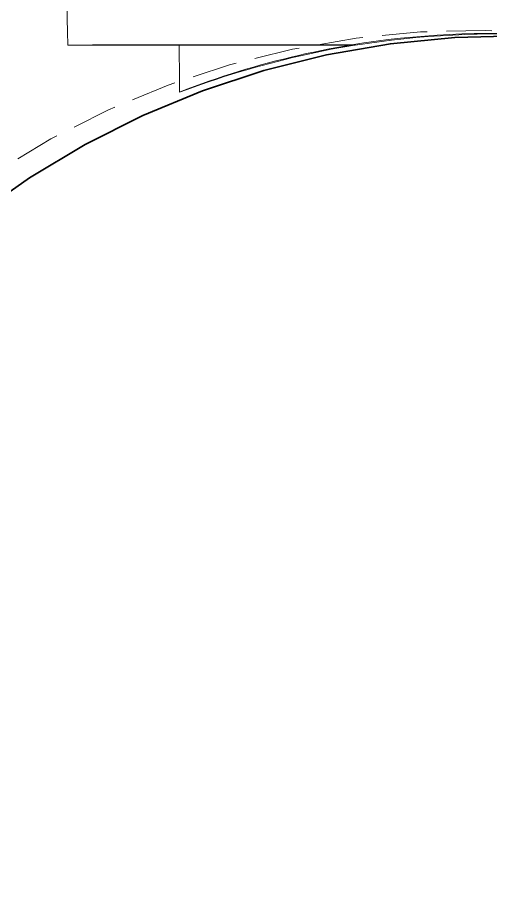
# Model space of a CAD drawing. Header units: millimetres. Extents: x 10 to 410, y 10 to 287.
# Drawn here: x 313.43 to 319.57, y 131.14 to 142.36 of the extents above; entities that cross this region are included whole.
import ezdxf

# ---------------------------------------------------------------- set-up
doc = ezdxf.new("R2010")
doc.units = ezdxf.units.MM
doc.linetypes.add('DASHED', pattern=[0.75, 0.5, -0.25])
doc.layers.add('HIDDEN', color=8, linetype='DASHED', lineweight=18)
doc.layers.add('VISIBLE', color=7, linetype='CONTINUOUS', lineweight=35)

msp = doc.modelspace()

# ---------------------------------------------------------------- linework, layer by layer
at = {"layer": 'HIDDEN'}
for points in [[(314.088, 142.004), (314.085, 142.174), (314.082, 142.344), (314.078, 142.513), (314.075, 142.683), (314.072, 142.853), (314.069, 143.022), (314.065, 143.192), (314.062, 143.362), (314.059, 143.531), (314.056, 143.701), (314.053, 143.871), (314.049, 144.04), (314.046, 144.21), (314.043, 144.38), (314.04, 144.55), (314.036, 144.719), (314.033, 144.889), (314.03, 145.059), (314.027, 145.228), (314.023, 145.398), (314.02, 145.568), (314.017, 145.737), (314.014, 145.907)], [(321.17, 142.05), (320.337, 142.154), (319.5, 142.195), (318.661, 142.176), (317.827, 142.094), (317, 141.951), (316.187, 141.747), (315.39, 141.484), (314.616, 141.163), (313.867, 140.786), (313.148, 140.354), (312.462, 139.871), (311.815, 139.338), (311.208, 138.759), (310.646, 138.137), (310.131, 137.475), (309.666, 136.777), (309.254, 136.047), (308.897, 135.288), (308.597, 134.505), (308.356, 133.701), (308.174, 132.883), (308.053, 132.053), (307.994, 131.216)], [(321.419, 142.009), (321.262, 142.034), (321.104, 142.056), (320.946, 142.076), (320.788, 142.094), (320.629, 142.109), (320.47, 142.123), (320.311, 142.134), (320.152, 142.143), (319.993, 142.149), (319.834, 142.154), (319.674, 142.156), (319.515, 142.156), (319.356, 142.154), (319.197, 142.149), (319.037, 142.142), (318.878, 142.133), (318.719, 142.122), (318.561, 142.109), (318.402, 142.093), (318.244, 142.075), (318.086, 142.055), (317.928, 142.032), (317.77, 142.008)], [(317.813, 142.001), (317.971, 142.025), (318.128, 142.048), (318.287, 142.068), (318.445, 142.086), (318.603, 142.101), (318.762, 142.115), (318.921, 142.126), (319.08, 142.135), (319.239, 142.142), (319.399, 142.146), (319.558, 142.149), (319.717, 142.149), (319.877, 142.146), (320.036, 142.142), (320.195, 142.135), (320.354, 142.127), (320.513, 142.116), (320.672, 142.102), (320.83, 142.087), (320.989, 142.069), (321.147, 142.049), (321.305, 142.027), (321.462, 142.002)], [(317.77, 142.008), (317.61, 142.008), (317.45, 142.008), (317.29, 142.008), (317.13, 142.008), (316.97, 142.008), (316.81, 142.007), (316.65, 142.007), (316.49, 142.007), (316.33, 142.007), (316.169, 142.007), (316.009, 142.007), (315.849, 142.007), (315.689, 142.007), (315.529, 142.007), (315.369, 142.007), (315.209, 142.007), (315.049, 142.006), (314.889, 142.006), (314.729, 142.006), (314.568, 142.006), (314.408, 142.006), (314.248, 142.005), (314.088, 142.004)], [(314.088, 142.004), (314.25, 142.003), (314.412, 142.003), (314.574, 142.003), (314.736, 142.003), (314.898, 142.002), (315.06, 142.002), (315.222, 142.002), (315.384, 142.002), (315.546, 142.002), (315.708, 142.002), (315.87, 142.002), (316.032, 142.002), (316.194, 142.001), (316.356, 142.001), (316.518, 142.001), (316.68, 142.001), (316.841, 142.001), (317.003, 142.001), (317.165, 142.001), (317.327, 142.001), (317.489, 142.001), (317.651, 142.001), (317.813, 142.001)], [(317.777, 142.007), (317.679, 142.007), (317.582, 142.007), (317.484, 142.007), (317.387, 142.007), (317.289, 142.007), (317.191, 142.006), (317.094, 142.006), (316.996, 142.006), (316.899, 142.006), (316.801, 142.006), (316.703, 142.006), (316.606, 142.006), (316.508, 142.006), (316.411, 142.006), (316.313, 142.006), (316.215, 142.006), (316.118, 142.006), (316.02, 142.006), (315.923, 142.005), (315.825, 142.005), (315.727, 142.005), (315.63, 142.005), (315.532, 142.004)], [(315.532, 142.004), (315.631, 142.004), (315.73, 142.003), (315.829, 142.003), (315.928, 142.003), (316.027, 142.003), (316.126, 142.003), (316.224, 142.003), (316.323, 142.003), (316.422, 142.003), (316.521, 142.003), (316.62, 142.002), (316.719, 142.002), (316.818, 142.002), (316.917, 142.002), (317.016, 142.002), (317.115, 142.002), (317.213, 142.002), (317.312, 142.002), (317.411, 142.002), (317.51, 142.002), (317.609, 142.002), (317.708, 142.002), (317.807, 142.002)], [(315.538, 141.394), (315.538, 141.42), (315.538, 141.447), (315.537, 141.473), (315.537, 141.5), (315.537, 141.526), (315.537, 141.553), (315.536, 141.579), (315.536, 141.606), (315.536, 141.633), (315.536, 141.659), (315.535, 141.686), (315.535, 141.712), (315.535, 141.739), (315.535, 141.765), (315.534, 141.792), (315.534, 141.818), (315.534, 141.845), (315.533, 141.872), (315.533, 141.898), (315.533, 141.925), (315.533, 141.951), (315.532, 141.978), (315.532, 142.004)], [(317.777, 142.007), (317.677, 141.99), (317.578, 141.972), (317.478, 141.954), (317.379, 141.934), (317.28, 141.914), (317.181, 141.893), (317.082, 141.87), (316.984, 141.847), (316.886, 141.823), (316.788, 141.799), (316.69, 141.773), (316.592, 141.746), (316.495, 141.719), (316.398, 141.691), (316.301, 141.661), (316.205, 141.631), (316.109, 141.6), (316.013, 141.568), (315.917, 141.535), (315.822, 141.502), (315.727, 141.467), (315.632, 141.431), (315.538, 141.394)], [(315.538, 141.394), (315.634, 141.428), (315.731, 141.463), (315.827, 141.497), (315.924, 141.531), (316.021, 141.563), (316.118, 141.595), (316.215, 141.626), (316.313, 141.656), (316.411, 141.685), (316.51, 141.713), (316.608, 141.741), (316.707, 141.767), (316.806, 141.793), (316.905, 141.818), (317.004, 141.842), (317.104, 141.865), (317.204, 141.887), (317.304, 141.909), (317.404, 141.929), (317.505, 141.949), (317.605, 141.967), (317.706, 141.985), (317.807, 142.002)], [(317.77, 142.008), (317.771, 142.008), (317.771, 142.008), (317.771, 142.008), (317.772, 142.008), (317.772, 142.008), (317.772, 142.007), (317.772, 142.007), (317.773, 142.007), (317.773, 142.007), (317.773, 142.007), (317.774, 142.007), (317.774, 142.007), (317.774, 142.007), (317.774, 142.007), (317.775, 142.007), (317.775, 142.007), (317.775, 142.007), (317.776, 142.007), (317.776, 142.007), (317.776, 142.007), (317.776, 142.007), (317.777, 142.007), (317.777, 142.007)], [(317.807, 142.002), (317.807, 142.002), (317.807, 142.002), (317.808, 142.002), (317.808, 142.002), (317.808, 142.002), (317.809, 142.002), (317.809, 142.002), (317.809, 142.002), (317.809, 142.001), (317.81, 142.001), (317.81, 142.001), (317.81, 142.001), (317.81, 142.001), (317.811, 142.001), (317.811, 142.001), (317.811, 142.001), (317.812, 142.001), (317.812, 142.001), (317.812, 142.001), (317.812, 142.001), (317.813, 142.001), (317.813, 142.001), (317.813, 142.001)]]:
    msp.add_lwpolyline(points, dxfattribs=at)
at = {"layer": 'VISIBLE'}
msp.add_lwpolyline([(321.615, 141.978), (320.782, 142.081), (319.945, 142.123), (319.106, 142.103), (318.272, 142.022), (317.445, 141.879), (316.632, 141.675), (315.836, 141.412), (315.061, 141.091), (314.312, 140.714), (313.593, 140.282), (312.907, 139.799), (312.26, 139.266), (311.653, 138.687), (311.091, 138.065), (310.576, 137.403), (310.111, 136.705), (309.699, 135.974), (309.342, 135.215), (309.042, 134.432), (308.801, 133.629), (308.619, 132.81), (308.498, 131.981), (308.439, 131.144)], dxfattribs=at)

doc.saveas('drawing.dxf')
